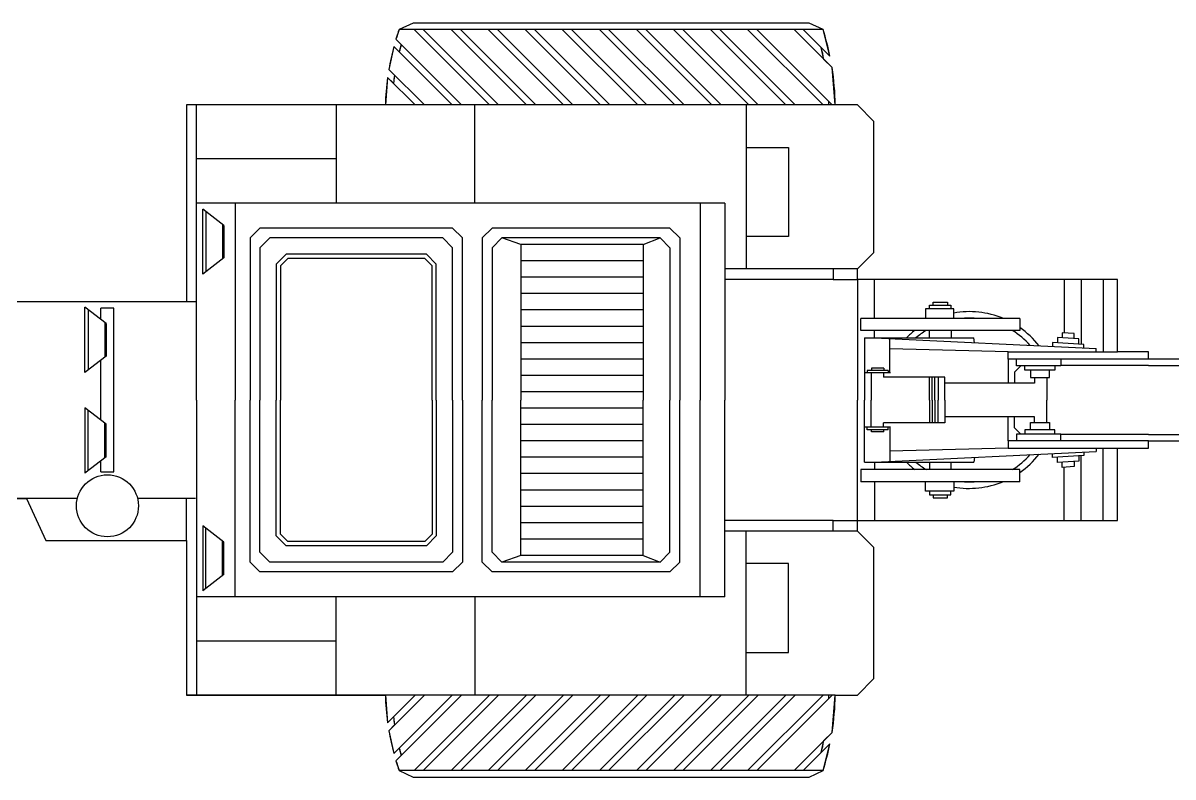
# Model space of a CAD drawing. Header units: centimetres. Extents: x 56177 to 99483, y 493 to 15482.
# Drawn here: x 56562 to 56912.9, y 1618.6 to 1848.6 of the extents above; entities that cross this region are included whole.
import ezdxf

# ---------------------------------------------------------------- set-up
doc = ezdxf.new("R2010")
doc.units = ezdxf.units.CM
doc.header["$MEASUREMENT"] = 0
doc.layers.add('010_BLOQUES', color=250, linetype='Continuous')

# ---------------------------------------------------------------- blocks, each defined once
blk = doc.blocks.new('A$C63DD32FD')
at = {"layer": '010_BLOQUES'}
for p, q in [((4.3803, 2.3), (4.3378, 2.28)), ((5.589, 2.3), (4.3803, 2.3)), ((5.6315, 2.28), (5.589, 2.3)), ((4.3378, 2.28), (4.3282, 2.2503)), ((4.3282, 2.2503), (4.3443, 2.2342)), ((4.5285, 2.05), (4.3282, 2.2503)), ((5.6315, 2.28), (4.3378, 2.28)), ((4.6133, 2.05), (4.3833, 2.28)), ((4.6416, 2.05), (4.4116, 2.28)), ((4.7264, 2.05), (4.4964, 2.28)), ((4.7547, 2.05), (4.5247, 2.28)), ((4.8396, 2.05), (4.6096, 2.28)), ((4.8679, 2.05), (4.6379, 2.28)), ((4.9527, 2.05), (4.7227, 2.28)), ((4.981, 2.05), (4.751, 2.28)), ((5.0659, 2.05), (4.8359, 2.28)), ((5.0941, 2.05), (4.8641, 2.28)), ((5.179, 2.05), (4.949, 2.28)), ((5.2073, 2.05), (4.9773, 2.28)), ((5.2921, 2.05), (5.0621, 2.28)), ((5.3204, 2.05), (5.0904, 2.28)), ((5.4053, 2.05), (5.1753, 2.28)), ((5.4336, 2.05), (5.2036, 2.28)), ((5.5184, 2.05), (5.2884, 2.28)), ((5.5467, 2.05), (5.3167, 2.28)), ((5.6315, 2.05), (5.4015, 2.28)), ((5.6598, 2.05), (5.4298, 2.28)), ((5.659, 2.164), (5.543, 2.28)), ((5.6527, 2.1986), (5.5712, 2.28)), ((5.6527, 2.1986), (5.6315, 2.28)), ((4.3219, 2.2283), (4.3066, 2.1587)), ((4.3383, 2.2119), (4.3219, 2.2283)), ((4.5002, 2.05), (4.3219, 2.2283)), ((4.3443, 2.2342), (4.3383, 2.2119)), ((5.6343, 2.1887), (5.6262, 2.225)), ((5.6262, 2.225), (5.6527, 2.1986)), ((5.659, 2.164), (5.6343, 2.1887)), ((4.3066, 2.1587), (4.324, 2.1413)), ((4.4153, 2.05), (4.3066, 2.1587)), ((4.324, 2.1413), (4.3207, 2.1164)), ((5.6691, 2.05), (5.659, 2.164)), ((4.3028, 2.1343), (4.2959, 2.05)), ((4.387, 2.05), (4.3028, 2.1343)), ((4.3207, 2.1164), (4.3028, 2.1343)), ((5.6691, 2.05), (3.6891, 2.05)), ((3.6891, 2.05), (3.6891, 1.45)), ((4.2959, 2.05), (3.6891, 2.05)), ((3.7191, 1.15), (3.7191, 2.05)), ((4.1457, 2.05), (4.1457, 1.75)), ((4.5686, 1.75), (4.5686, 2.05)), ((5.3973, 2.05), (5.3973, 1.55)), ((5.7363, 2.05), (5.6691, 2.05)), ((5.7863, 2), (5.7363, 2.05)), ((5.7863, 1.6), (5.7863, 2)), ((5.3973, 1.9204), (5.5267, 1.9204)), ((5.5267, 1.9204), (5.5267, 1.6487)), ((4.1457, 1.8854), (3.7191, 1.8854)), ((5.3323, 1.75), (3.7191, 1.75)), ((3.8028, 1.6826), (3.7385, 1.7325)), ((3.7385, 1.5337), (3.7385, 1.7325)), ((3.7481, 1.7251), (3.7481, 1.5411)), ((3.8377, 1.75), (3.8377, 1.15)), ((5.2569, 1.75), (5.2569, 1.15)), ((5.3323, 1.75), (5.3323, 1.15)), ((3.7989, 1.6857), (3.7989, 1.5805)), ((3.8028, 1.6826), (3.8028, 1.5836)), ((3.8829, 1.6446), (3.9129, 1.6746)), ((4.5012, 1.6746), (3.9129, 1.6746)), ((4.5312, 1.6446), (4.5012, 1.6746)), ((4.5915, 1.6446), (4.6215, 1.6746)), ((5.1644, 1.6746), (4.6215, 1.6746)), ((5.1644, 1.6746), (5.1944, 1.6446)), ((3.8829, 1.6446), (3.8829, 1.15)), ((3.9129, 1.6146), (3.9429, 1.6446)), ((3.9129, 1.6146), (3.9129, 1.15)), ((4.4712, 1.6446), (3.9429, 1.6446)), ((4.5012, 1.6146), (4.4712, 1.6446)), ((4.5012, 1.15), (4.5012, 1.6146)), ((4.5312, 1.15), (4.5312, 1.6446)), ((4.5915, 1.6446), (4.5915, 1.15)), ((4.6215, 1.6146), (4.6515, 1.6446)), ((4.6215, 1.6146), (4.6215, 1.15)), ((5.1344, 1.6446), (4.6515, 1.6446)), ((4.709, 1.6246), (4.6515, 1.6446)), ((5.0822, 1.6246), (4.709, 1.6246)), ((4.709, 1.6246), (4.709, 1.15)), ((5.0822, 1.6246), (5.1344, 1.6446)), ((5.0822, 1.6246), (5.0822, 1.15)), ((5.1344, 1.6446), (5.1644, 1.6146)), ((5.1644, 1.6146), (5.1644, 1.15)), ((5.1944, 1.6446), (5.1944, 1.15)), ((5.5267, 1.6487), (5.3973, 1.6487)), ((3.8028, 1.5836), (3.7385, 1.5337)), ((3.9629, 1.5646), (3.9929, 1.5946)), ((3.9756, 1.5593), (3.9981, 1.5819)), ((4.4212, 1.5946), (3.9929, 1.5946)), ((4.4159, 1.5819), (3.9981, 1.5819)), ((4.4385, 1.5593), (4.4159, 1.5819)), ((4.4512, 1.5646), (4.4212, 1.5946)), ((5.7363, 1.55), (5.7863, 1.6)), ((3.9629, 1.5646), (3.9629, 1.15)), ((3.9756, 1.5593), (3.9756, 1.15)), ((4.4385, 1.15), (4.4385, 1.5593)), ((4.4512, 1.15), (4.4512, 1.5646)), ((5.0822, 1.5746), (4.709, 1.5746)), ((5.7363, 1.55), (5.3323, 1.55)), ((5.6629, 1.55), (5.6629, 1.5173)), ((5.7363, 1.5173), (5.7363, 1.55)), ((5.0822, 1.5246), (4.709, 1.5246)), ((5.6629, 1.5173), (5.3323, 1.5173)), ((5.6629, 1.5173), (5.7363, 1.5173)), ((6.5305, 1.5173), (5.7363, 1.5173)), ((5.7363, 1.5173), (5.7363, 1.15)), ((5.7882, 1.3991), (5.7882, 1.5173)), ((6.3674, 1.5173), (6.3674, 1.355)), ((6.4191, 1.5173), (6.4191, 1.3202)), ((6.4863, 1.5173), (6.4863, 1.2973)), ((6.5305, 1.2973), (6.5305, 1.5173)), ((5.0822, 1.4746), (4.709, 1.4746)), ((3.7162, 1.45), (2.8096, 1.45)), ((3.6891, 1.45), (2.8096, 1.45)), ((5.957, 1.439), (6.0215, 1.439)), ((5.957, 1.4277), (5.957, 1.439)), ((5.9674, 1.4483), (6.0111, 1.4483)), ((5.9674, 1.439), (5.9674, 1.4483)), ((6.0111, 1.4483), (6.0111, 1.439)), ((6.0215, 1.439), (6.0215, 1.4277)), ((3.3792, 1.2341), (3.3792, 1.4329)), ((3.4435, 1.383), (3.3792, 1.4329)), ((3.3888, 1.4255), (3.3888, 1.2415)), ((3.4277, 1.3952), (3.4277, 1.43)), ((3.4677, 1.43), (3.4277, 1.43)), ((3.4677, 0.9306), (3.4677, 1.43)), ((5.0822, 1.4246), (4.709, 1.4246)), ((6.0305, 1.4277), (5.9447, 1.4277)), ((5.9447, 1.4277), (5.9447, 1.3991)), ((6.0305, 1.3991), (6.0305, 1.4277)), ((3.4396, 1.3861), (3.4396, 1.2809)), ((3.4435, 1.383), (3.4435, 1.2839)), ((5.0822, 1.3746), (4.709, 1.3746)), ((6.2318, 1.3991), (5.7472, 1.3991)), ((5.7472, 1.3623), (5.7472, 1.3991)), ((6.2318, 1.3991), (6.2318, 1.3623)), ((6.2318, 1.3623), (5.7472, 1.3623)), ((5.7585, 1.3394), (6.0919, 1.3394)), ((5.7585, 1.3394), (5.7585, 1.15)), ((5.7882, 1.3394), (5.7882, 1.3623)), ((5.7882, 1.3394), (6.4653, 1.3067)), ((5.8359, 1.2333), (5.8359, 1.3352)), ((5.9567, 1.3394), (5.9567, 1.3623)), ((6.0228, 1.3623), (6.0228, 1.3394)), ((6.0936, 1.3246), (6.0919, 1.3394)), ((6.4127, 1.3365), (6.3468, 1.3403)), ((6.3468, 1.3403), (6.3468, 1.3243)), ((6.398, 1.3533), (6.3615, 1.3554)), ((6.3615, 1.3554), (6.3615, 1.3394)), ((6.398, 1.3373), (6.398, 1.3533)), ((6.4127, 1.3206), (6.4127, 1.3365)), ((5.0822, 1.3246), (4.709, 1.3246)), ((6.1965, 1.2973), (5.8359, 1.3065)), ((6.4275, 1.3197), (6.332, 1.3252)), ((6.332, 1.3252), (6.332, 1.3131)), ((6.4275, 1.3085), (6.4275, 1.3197)), ((6.4653, 1.2973), (6.4653, 1.3067)), ((3.4435, 1.2839), (3.3792, 1.2341)), ((3.4277, 1.0882), (3.4277, 1.2717)), ((5.0822, 1.2746), (4.709, 1.2746)), ((6.1965, 1.2973), (6.5305, 1.2973)), ((6.1965, 1.2749), (6.1965, 1.2973)), ((6.6252, 1.2749), (6.1965, 1.2749)), ((6.1965, 1.2749), (6.1965, 1.2018)), ((6.222, 1.2544), (6.222, 1.2749)), ((6.357, 1.2749), (6.357, 1.2544)), ((6.6252, 1.2973), (6.5305, 1.2973)), ((6.6252, 1.2749), (6.6252, 1.2973)), ((7.1841, 1.2749), (6.6252, 1.2749)), ((5.837, 1.2333), (5.7585, 1.2333)), ((5.8299, 1.2405), (5.7664, 1.2405)), ((5.7664, 1.2405), (5.7664, 1.2323)), ((5.778, 1.2333), (5.778, 1.15)), ((5.8167, 1.2472), (5.7793, 1.2472)), ((5.7793, 1.2472), (5.7793, 1.2405)), ((5.816, 1.2333), (5.816, 1.2197)), ((5.8167, 1.2472), (5.8167, 1.2405)), ((5.8299, 1.2405), (5.8299, 1.2323)), ((6.2162, 1.2353), (6.2352, 1.2544)), ((6.2162, 1.2353), (6.2162, 1.2018)), ((6.357, 1.2544), (6.222, 1.2544)), ((6.2475, 1.2406), (6.2475, 1.2538)), ((6.3387, 1.2406), (6.2475, 1.2406)), ((6.2647, 1.2406), (6.2647, 1.2188)), ((6.3228, 1.2188), (6.3228, 1.2406)), ((6.3387, 1.2538), (6.3387, 1.2406)), ((6.6252, 1.2553), (6.357, 1.2553)), ((6.6252, 1.2553), (6.8021, 1.2553)), ((5.0822, 1.2246), (4.709, 1.2246)), ((6.0038, 1.2197), (5.816, 1.2197)), ((5.9565, 1.15), (5.9565, 1.2197)), ((5.9649, 1.15), (5.9649, 1.2197)), ((5.9733, 1.15), (5.9733, 1.2197)), ((5.9832, 1.2197), (5.9832, 1.15)), ((6.0038, 1.15), (6.0038, 1.2197)), ((6.2766, 1.2018), (6.0038, 1.2018)), ((6.2647, 1.2188), (6.3228, 1.2188)), ((6.2766, 1.2188), (6.2766, 1.2018)), ((6.3149, 1.2188), (6.3149, 1.15)), ((5.0822, 1.1746), (4.709, 1.1746)), ((3.4435, 1.076), (3.3792, 1.1259)), ((3.3792, 1.1259), (3.3792, 0.9271)), ((3.7191, 1.15), (3.7191, 0.25)), ((3.8377, 0.55), (3.8377, 1.15)), ((3.8829, 0.6554), (3.8829, 1.15)), ((3.9129, 0.6854), (3.9129, 1.15)), ((3.9629, 0.7354), (3.9629, 1.15)), ((3.9756, 0.7407), (3.9756, 1.15)), ((4.4385, 1.15), (4.4385, 0.7407)), ((4.4512, 1.15), (4.4512, 0.7354)), ((4.5012, 1.15), (4.5012, 0.6854)), ((4.5312, 1.15), (4.5312, 0.6554)), ((4.5915, 0.6554), (4.5915, 1.15)), ((4.6215, 0.6854), (4.6215, 1.15)), ((4.709, 0.6754), (4.709, 1.15)), ((5.0822, 1.1254), (4.709, 1.1254)), ((5.0822, 0.6754), (5.0822, 1.15)), ((5.1644, 0.6854), (5.1644, 1.15)), ((5.1944, 0.6554), (5.1944, 1.15)), ((5.2569, 0.55), (5.2569, 1.15)), ((5.3323, 0.55), (5.3323, 1.15)), ((5.7363, 0.7827), (5.7363, 1.15)), ((5.7585, 0.9606), (5.7585, 1.15)), ((5.778, 1.0667), (5.778, 1.15)), ((5.9565, 1.15), (5.9565, 1.0803)), ((5.9649, 1.15), (5.9649, 1.0803)), ((5.9733, 1.15), (5.9733, 1.0803)), ((5.9832, 1.0803), (5.9832, 1.15)), ((6.0038, 1.15), (6.0038, 1.0803)), ((6.3149, 1.0812), (6.3149, 1.15)), ((3.3888, 0.9345), (3.3888, 1.1184)), ((6.2766, 1.0982), (6.0038, 1.0982)), ((6.1965, 1.0251), (6.1965, 1.0982)), ((6.2162, 1.0647), (6.2162, 1.0982)), ((6.2766, 1.0812), (6.2766, 1.0982)), ((3.4396, 0.9739), (3.4396, 1.0791)), ((3.4435, 0.9769), (3.4435, 1.076)), ((5.0822, 1.0754), (4.709, 1.0754)), ((5.837, 1.0667), (5.7585, 1.0667)), ((5.7664, 1.0595), (5.7664, 1.0677)), ((5.8299, 1.0595), (5.7664, 1.0595)), ((5.7793, 1.0528), (5.7793, 1.0595)), ((6.0038, 1.0803), (5.816, 1.0803)), ((5.816, 1.0667), (5.816, 1.0803)), ((5.8167, 1.0528), (5.8167, 1.0595)), ((5.8299, 1.0595), (5.8299, 1.0677)), ((5.8359, 1.0667), (5.8359, 0.9648)), ((6.2162, 1.0647), (6.2352, 1.0456)), ((6.2475, 1.0594), (6.2475, 1.0462)), ((6.3387, 1.0594), (6.2475, 1.0594)), ((6.2647, 1.0812), (6.3228, 1.0812)), ((6.2647, 1.0594), (6.2647, 1.0812)), ((6.3228, 1.0812), (6.3228, 1.0594)), ((6.3387, 1.0462), (6.3387, 1.0594)), ((5.0822, 1.0254), (4.709, 1.0254)), ((5.8167, 1.0528), (5.7793, 1.0528)), ((6.6252, 1.0251), (6.1965, 1.0251)), ((6.1965, 1.0251), (6.1965, 1.0027)), ((6.357, 1.0456), (6.222, 1.0456)), ((6.222, 1.0456), (6.222, 1.0251)), ((6.357, 1.0251), (6.357, 1.0456)), ((6.6252, 1.0447), (6.357, 1.0447)), ((6.6252, 1.0447), (6.8021, 1.0447)), ((6.6252, 1.0251), (7.1841, 1.0251)), ((6.6252, 1.0027), (6.6252, 1.0251)), ((5.7882, 0.9606), (6.4653, 0.9933)), ((6.1965, 1.0027), (5.8359, 0.9935)), ((6.1965, 1.0027), (6.5305, 1.0027)), ((6.332, 0.9748), (6.332, 0.9869)), ((6.4275, 0.9915), (6.4275, 0.9803)), ((6.4653, 1.0027), (6.4653, 0.9933)), ((6.4863, 0.7827), (6.4863, 1.0027)), ((6.5305, 0.7827), (6.5305, 1.0027)), ((6.5305, 1.0027), (6.6252, 1.0027)), ((3.4435, 0.9769), (3.3792, 0.9271)), ((3.4277, 0.9306), (3.4277, 0.9647)), ((5.0822, 0.9754), (4.709, 0.9754)), ((5.7585, 0.9606), (6.0919, 0.9606)), ((5.7882, 0.9606), (5.7882, 0.9377)), ((5.9567, 0.9606), (5.9567, 0.9377)), ((6.0228, 0.9377), (6.0228, 0.9606)), ((6.0936, 0.9754), (6.0919, 0.9606)), ((6.4275, 0.9803), (6.332, 0.9748)), ((6.3468, 0.9597), (6.3468, 0.9757)), ((6.4127, 0.9635), (6.3468, 0.9597)), ((6.3615, 0.9446), (6.3615, 0.9606)), ((6.398, 0.9627), (6.398, 0.9467)), ((6.4127, 0.9794), (6.4127, 0.9635)), ((6.4191, 0.7827), (6.4191, 0.9798)), ((3.4277, 0.9306), (3.4677, 0.9306)), ((5.0822, 0.9254), (4.709, 0.9254)), ((6.2318, 0.9377), (5.7472, 0.9377)), ((5.7472, 0.9377), (5.7472, 0.9009)), ((6.2318, 0.9009), (6.2318, 0.9377)), ((6.398, 0.9467), (6.3615, 0.9446)), ((6.3674, 0.7827), (6.3674, 0.945)), ((6.2318, 0.9009), (5.7472, 0.9009)), ((5.7882, 0.9009), (5.7882, 0.7827)), ((5.9447, 0.8723), (5.9447, 0.9009)), ((6.0305, 0.9009), (6.0305, 0.8723)), ((3.2002, 0.85), (2.8096, 0.85)), ((2.8096, 0.85), (3.2002, 0.85)), ((3.356, 0.85), (3.2002, 0.85)), ((3.2002, 0.85), (3.2595, 0.7216)), ((3.7162, 0.85), (3.5395, 0.85)), ((3.6891, 0.7216), (3.6891, 0.85)), ((5.0822, 0.8754), (4.709, 0.8754)), ((6.0305, 0.8723), (5.9447, 0.8723)), ((5.957, 0.8723), (5.957, 0.861)), ((5.957, 0.861), (6.0215, 0.861)), ((5.9674, 0.861), (5.9674, 0.8517)), ((5.9674, 0.8517), (6.0111, 0.8517)), ((6.0111, 0.8517), (6.0111, 0.861)), ((6.0215, 0.861), (6.0215, 0.8723)), ((5.0822, 0.8254), (4.709, 0.8254)), ((5.0822, 0.7754), (4.709, 0.7754)), ((5.6629, 0.7827), (5.3323, 0.7827)), ((5.6629, 0.75), (5.6629, 0.7827)), ((5.6629, 0.7827), (5.7363, 0.7827)), ((5.7363, 0.7827), (6.5305, 0.7827)), ((5.7363, 0.75), (5.7363, 0.7827)), ((3.7385, 0.7663), (3.7385, 0.5675)), ((3.8028, 0.7164), (3.7385, 0.7663)), ((3.7481, 0.5749), (3.7481, 0.7589)), ((3.9756, 0.7407), (3.9981, 0.7181)), ((4.4385, 0.7407), (4.4159, 0.7181)), ((5.7363, 0.75), (5.3323, 0.75)), ((5.3973, 0.25), (5.3973, 0.75)), ((5.7863, 0.7), (5.7363, 0.75)), ((3.2595, 0.7216), (3.6891, 0.7216)), ((3.6891, 0.7216), (3.6891, 0.25)), ((3.7989, 0.6143), (3.7989, 0.7195)), ((3.8028, 0.6174), (3.8028, 0.7164)), ((3.9629, 0.7354), (3.9929, 0.7054)), ((4.4212, 0.7054), (3.9929, 0.7054)), ((4.4159, 0.7181), (3.9981, 0.7181)), ((4.4512, 0.7354), (4.4212, 0.7054)), ((5.0822, 0.7254), (4.709, 0.7254)), ((3.9129, 0.6854), (3.9429, 0.6554)), ((4.5012, 0.6854), (4.4712, 0.6554)), ((4.6215, 0.6854), (4.6515, 0.6554)), ((4.709, 0.6754), (4.6515, 0.6554)), ((5.0822, 0.6754), (4.709, 0.6754)), ((5.0822, 0.6754), (5.1344, 0.6554)), ((5.1344, 0.6554), (5.1644, 0.6854)), ((5.7863, 0.3), (5.7863, 0.7)), ((3.8829, 0.6554), (3.9129, 0.6254)), ((4.4712, 0.6554), (3.9429, 0.6554)), ((4.5312, 0.6554), (4.5012, 0.6254)), ((4.5915, 0.6554), (4.6215, 0.6254)), ((5.1344, 0.6554), (4.6515, 0.6554)), ((5.1644, 0.6254), (5.1944, 0.6554)), ((5.5267, 0.6513), (5.3973, 0.6513)), ((5.5267, 0.3796), (5.5267, 0.6513)), ((3.8028, 0.6174), (3.7385, 0.5675)), ((4.5012, 0.6254), (3.9129, 0.6254)), ((5.1644, 0.6254), (4.6215, 0.6254)), ((5.3323, 0.55), (3.7191, 0.55)), ((4.1457, 0.25), (4.1457, 0.55)), ((4.5686, 0.55), (4.5686, 0.25)), ((4.1457, 0.4146), (3.7191, 0.4146)), ((5.3973, 0.3796), (5.5267, 0.3796)), ((5.7363, 0.25), (5.7863, 0.3)), ((5.6691, 0.25), (3.6891, 0.25)), ((3.6891, 0.25), (4.2959, 0.25)), ((4.2959, 0.25), (4.3028, 0.1657)), ((4.387, 0.25), (4.3028, 0.1657)), ((4.4153, 0.25), (4.3066, 0.1413)), ((4.5002, 0.25), (4.3219, 0.0717)), ((4.5285, 0.25), (4.3282, 0.0497)), ((4.6133, 0.25), (4.3833, 0.02)), ((4.6416, 0.25), (4.4116, 0.02)), ((4.7264, 0.25), (4.4964, 0.02)), ((4.7547, 0.25), (4.5247, 0.02)), ((4.8396, 0.25), (4.6096, 0.02)), ((4.8679, 0.25), (4.6379, 0.02)), ((4.9527, 0.25), (4.7227, 0.02)), ((4.981, 0.25), (4.751, 0.02)), ((5.0659, 0.25), (4.8359, 0.02)), ((5.0941, 0.25), (4.8641, 0.02)), ((5.179, 0.25), (4.949, 0.02)), ((5.2073, 0.25), (4.9773, 0.02)), ((5.2921, 0.25), (5.0621, 0.02)), ((5.3204, 0.25), (5.0904, 0.02)), ((5.4053, 0.25), (5.1753, 0.02)), ((5.4336, 0.25), (5.2036, 0.02)), ((5.5184, 0.25), (5.2884, 0.02)), ((5.5467, 0.25), (5.3167, 0.02)), ((5.6315, 0.25), (5.4015, 0.02)), ((5.6598, 0.25), (5.4298, 0.02)), ((5.659, 0.136), (5.6691, 0.25)), ((5.6691, 0.25), (5.7363, 0.25)), ((4.3028, 0.1657), (4.3207, 0.1836)), ((4.3207, 0.1836), (4.324, 0.1587)), ((4.324, 0.1587), (4.3066, 0.1413)), ((4.3066, 0.1413), (4.3219, 0.0717)), ((5.659, 0.136), (5.543, 0.02)), ((5.6262, 0.075), (5.6343, 0.1113)), ((5.6343, 0.1113), (5.659, 0.136)), ((4.3219, 0.0717), (4.3383, 0.0881)), ((4.3383, 0.0881), (4.3443, 0.0658)), ((5.6527, 0.1014), (5.5712, 0.02)), ((5.6527, 0.1014), (5.6262, 0.075)), ((5.6315, 0.02), (5.6527, 0.1014)), ((4.3443, 0.0658), (4.3282, 0.0497)), ((4.3282, 0.0497), (4.3378, 0.02)), ((5.6315, 0.02), (4.3378, 0.02)), ((4.3378, 0.02), (4.3803, 0)), ((5.589, 0), (5.6315, 0.02)), ((4.3803, 0), (5.589, 0))]:
    blk.add_line(p, q, dxfattribs=at)
blk.add_circle((3.4477, 0.8273), 0.0945, dxfattribs=at)
for centre, radius, start, end in [((5.0582, 2.0299), 0.7626, 160.8532, 163.1989), ((4.8594, 2.036), 0.8098, 11.5802, 17.5368), ((5.0582, 2.0299), 0.7626, 164.918, 170.2703), ((5.0582, 2.0299), 0.7426, 164.0295, 165.8099), ((4.8594, 2.036), 0.7898, 11.1471, 13.8476), ((5.0582, 2.0299), 0.7426, 171.3692, 173.3101), ((4.8594, 2.036), 0.8098, 0.9909, 9.092), ((5.0582, 2.0299), 0.7626, 172.1324, 178.4871), ((4.8594, 2.036), 0.7898, 1.016, 1.8175), ((6.0778, 1.15), 0.2696, 67.5519, 100.107), ((6.0778, 1.15), 0.2496, 86.6494, 93.3506), ((6.0778, 1.15), 0.2696, 37.7629, 55.1594), ((6.0778, 1.15), 0.2696, 128.0357, 135.369), ((6.0778, 1.15), 0.2496, 121.7072, 130.6382), ((6.0778, 1.15), 0.2496, 41.8145, 58.2928), ((6.0778, 1.15), 0.2496, 301.7072, 318.1855), ((6.0778, 1.15), 0.2696, 304.8406, 322.2371), ((6.0778, 1.15), 0.2696, 224.631, 231.9643), ((6.0778, 1.15), 0.2496, 229.3618, 238.2928), ((6.0778, 1.15), 0.2696, 259.893, 292.4481), ((6.0778, 1.15), 0.2496, 266.6494, 273.3506), ((5.0582, 0.2701), 0.7626, 181.5129, 187.8676), ((4.8594, 0.264), 0.7898, 358.1825, 358.984), ((4.8594, 0.264), 0.8098, 350.908, 359.0091), ((5.0582, 0.2701), 0.7426, 186.6899, 188.6308), ((5.0582, 0.2701), 0.7626, 189.7297, 195.082), ((4.8594, 0.264), 0.7898, 346.1524, 348.8529), ((5.0582, 0.2701), 0.7426, 194.1901, 195.9705), ((4.8594, 0.264), 0.8098, 342.4632, 348.4198), ((5.0582, 0.2701), 0.7626, 196.8011, 199.1468)]:
    blk.add_arc(centre, radius, start, end, dxfattribs=at)

msp = doc.modelspace()

# ---------------------------------------------------------------- block references
at = {"xscale": 100, "yscale": 100, "zscale": 100}
msp.add_blockref('A$C63DD32FD', (56242.97, 1618.55), dxfattribs=at)

doc.saveas('drawing.dxf')
